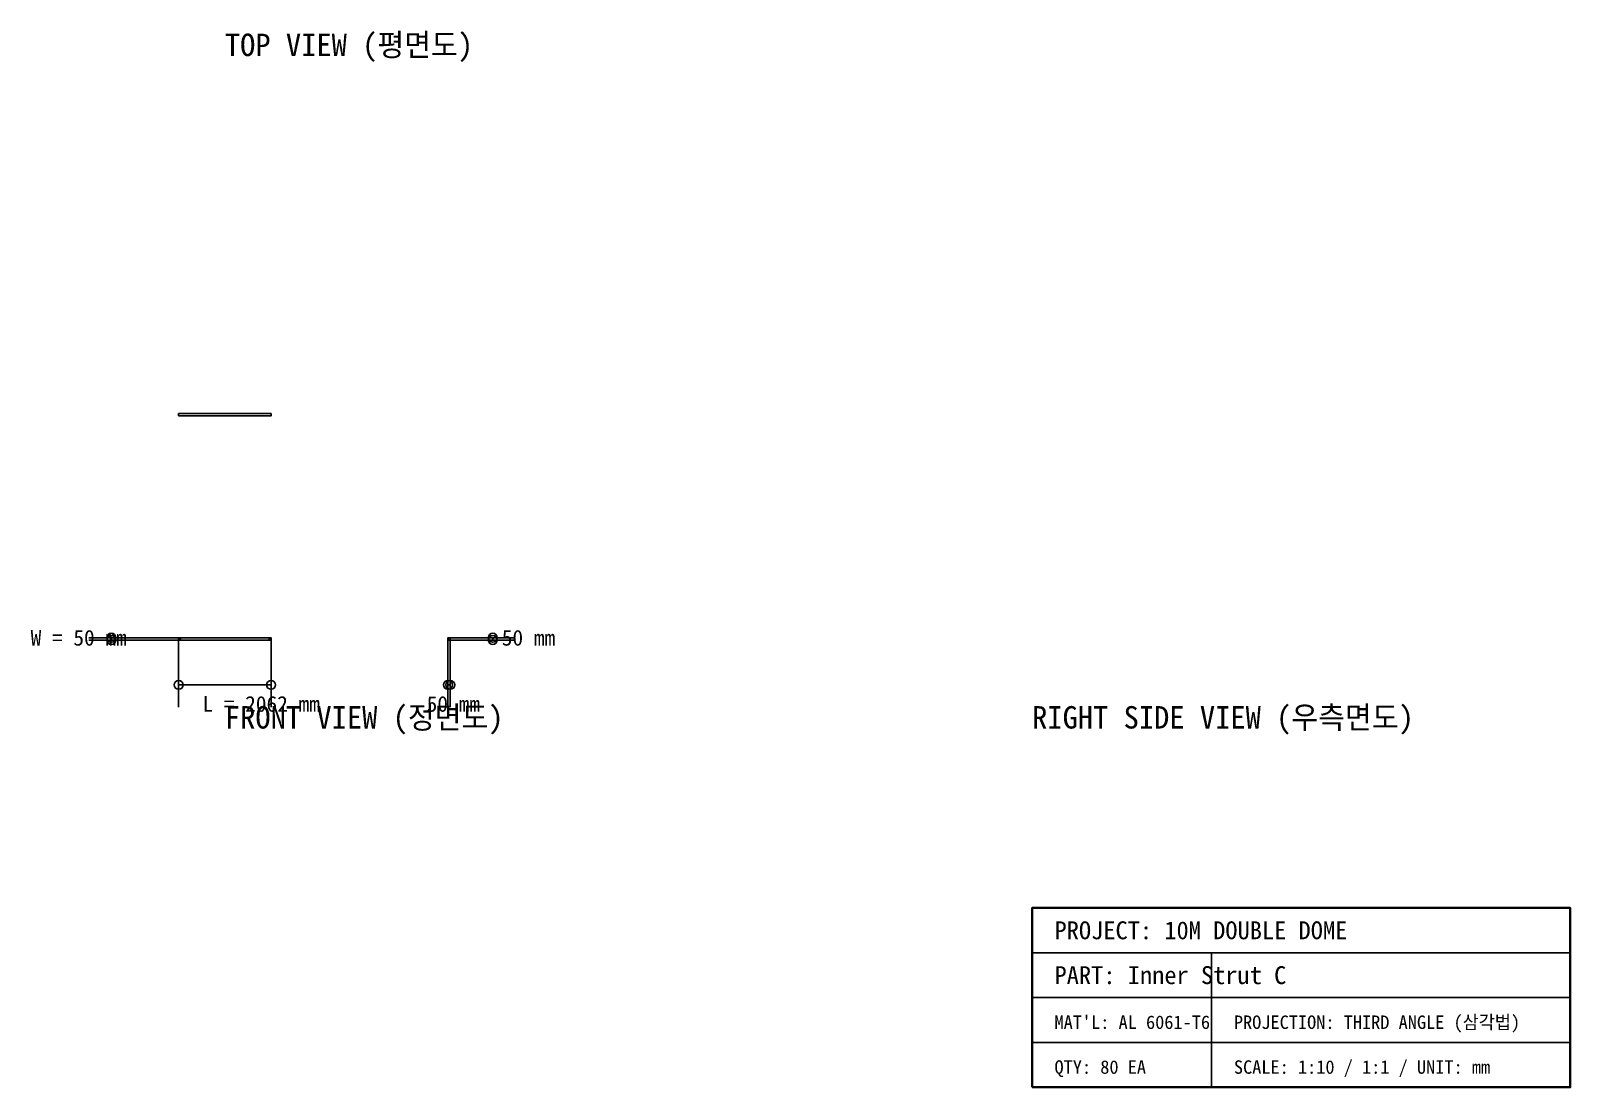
# Model space of a CAD drawing. Header units: metres. Extents: x -433 to 3000, y -1000 to 1356.
import ezdxf

# ---------------------------------------------------------------- set-up
doc = ezdxf.new("R2010")
doc.units = ezdxf.units.M

msp = doc.modelspace()

# ---------------------------------------------------------------- linework, layer by layer
at = {"color": 9}
for p, q in [((-103.1, 2.5), (-303.1, 2.5)), ((497.5, 2.5), (647.5, 2.5)), ((-103.1, -2.5), (-303.1, -2.5)), ((-103.1, -2.5), (-103.1, -152.5)), ((103.1, -2.5), (103.1, -152.5)), ((497.5, -2.5), (647.5, -2.5)), ((497.5, -2.5), (497.5, -152.5)), ((502.5, -2.5), (502.5, -152.5))]:
    msp.add_line(p, q, dxfattribs=at)
at = {"color": 1}
for p, q in [((-253.1, -2.5), (-253.1, 2.5)), ((597.5, -2.5), (597.5, 2.5)), ((-103.1, -102.5), (103.1, -102.5)), ((497.5, -102.5), (502.5, -102.5))]:
    msp.add_line(p, q, dxfattribs=at)
at = {"color": 7}
for p, q in [((1800, -700), (3000, -700)), ((2200, -1000), (2200, -700)), ((1800, -800), (3000, -800)), ((1800, -900), (3000, -900))]:
    msp.add_line(p, q, dxfattribs=at)
at = {"color": 3}
for points in [[(-103.1, 497.5), (103.1, 497.5), (103.1, 502.5), (-103.1, 502.5), (-103.1, 497.5)], [(-103.1, -2.5), (103.1, -2.5), (103.1, 2.5), (-103.1, 2.5), (-103.1, -2.5)], [(497.5, -2.5), (502.5, -2.5), (502.5, 2.5), (497.5, 2.5), (497.5, -2.5)]]:
    msp.add_lwpolyline(points, dxfattribs=at)
at = {"color": 8}
msp.add_lwpolyline([(497.8, -2.2), (502.2, -2.2), (502.2, 2.2), (497.8, 2.2), (497.8, -2.2)], dxfattribs=at)
at = {"color": 7, "lineweight": 35}
msp.add_lwpolyline([(1800, -1000), (3000, -1000), (3000, -600), (1800, -600), (1800, -1000)], dxfattribs=at)
at = {"color": 1}
for centre, radius in [((-253.1, 2.5), 10), ((-253.1, -2.5), 10), ((-99.6, 0), 0.825), ((99.6, 0), 0.825), ((597.5, 2.5), 10), ((597.5, -2.5), 10), ((-103.1, -102.5), 10), ((103.1, -102.5), 10), ((497.5, -102.5), 10), ((502.5, -102.5), 10)]:
    msp.add_circle(centre, radius, dxfattribs=at)

# ---------------------------------------------------------------- texts
at = {"color": 4}
for s, p in [('TOP VIEW (평면도)', (0, 1300)), ('FRONT VIEW (정면도)', (0, -200)), ('RIGHT SIDE VIEW (우측면도)', (1800, -200))]:
    msp.add_text(s, height=50, dxfattribs=at).set_placement(p)
at = {"color": 2}
for s, p in [('W = 50 mm', (-433.1, -15)), ('50 mm', (617.5, -15)), ('L = 2062 mm', (-50, -162.5)), ('50 mm', (450, -162.5))]:
    msp.add_text(s, height=35, dxfattribs=at).set_placement(p)
at = {"color": 7}
for s, height, p in [('PROJECT: 10M DOUBLE DOME', 40, (1850, -670)), ("MAT'L: AL 6061-T6", 30, (1850, -870)), ('PROJECTION: THIRD ANGLE (삼각법)', 30, (2250, -870)), ('QTY: 80 EA', 30, (1850, -970)), ('SCALE: 1:10 / 1:1 / UNIT: mm', 30, (2250, -970))]:
    msp.add_text(s, height=height, dxfattribs=at).set_placement(p)
at = {"color": 3}
msp.add_text('PART: Inner Strut C', height=40, dxfattribs=at).set_placement((1850, -770))

doc.saveas('drawing.dxf')
